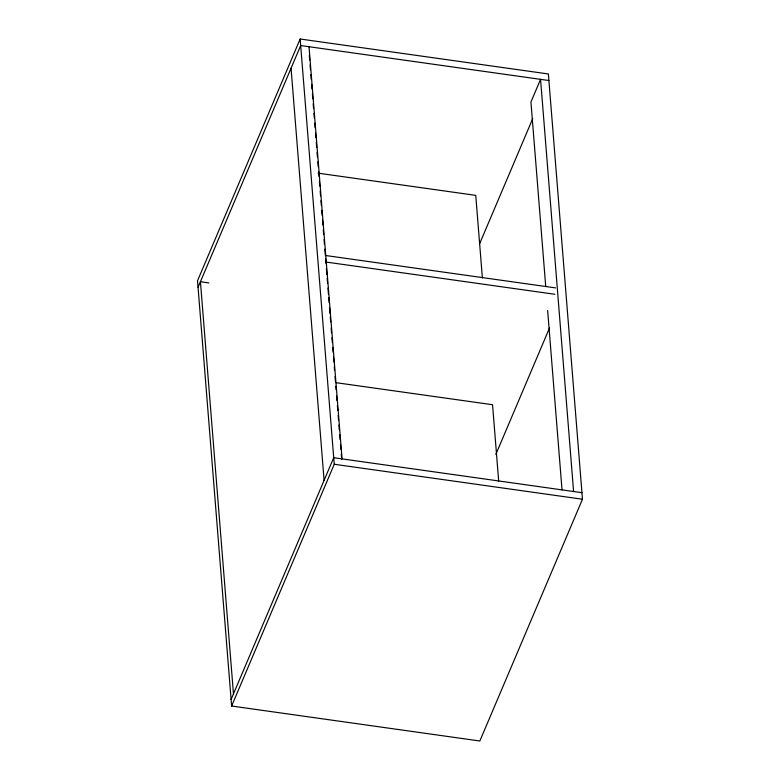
<?xml version="1.0" encoding="UTF-8"?>
<svg xmlns="http://www.w3.org/2000/svg" width="780" height="780" viewBox="0 0 780 780"><rect width="100%" height="100%" fill="white"/><g stroke="black" fill="none" stroke-linecap="round" stroke-linejoin="round"><path stroke-width="1.17" d="M300.154 39L197.525 280.761L231.621 706.027L479.846 741L582.475 499.239L548.379 73.973L300.154 39L334.24 464.266L231.621 706.027M198.052 287.313L300.68 45.552L548.905 80.525M231.095 699.475L333.713 457.714L581.948 492.687M479.544 243.945L532.75 118.579M495.846 454.418L549.539 327.931M318.045 173.15L475.761 195.37L482.381 277.943M325.689 255.518L555.565 287.898M326.215 262.07L554.892 294.284M208.864 282.916L200.431 281.726L233.464 693.878M336.034 382.678L492.55 404.723L498.683 481.231M334.24 464.266L582.475 499.239M573.592 491.507L540.559 79.355L530.936 102.014L545.707 286.27M547.648 310.518L562.029 489.928M309.026 46.732L342.059 458.884M309.29 55.195L309.68 60.04M310.069 64.896L310.459 69.742M310.84 74.597L311.23 79.443M311.62 84.298L312.01 89.144M312.4 93.99L312.79 98.845M313.18 103.691L313.57 108.547M313.95 113.392L314.34 118.248M314.73 123.094L315.12 127.949M315.51 132.795L315.9 137.65M316.29 142.496L316.68 147.342M317.06 152.197L317.45 157.043M317.84 161.899L318.23 166.745M318.62 171.6L319.01 176.446M319.4 181.301L319.79 186.147M320.171 191.002L320.56 195.848M320.95 200.694L321.34 205.549M321.731 210.395L322.12 215.251M322.51 220.096L322.901 224.952M323.281 229.798L323.671 234.653M324.061 239.499L324.451 244.355M324.841 249.2L325.328 255.265M325.621 258.901L326.011 263.747M326.391 268.603L326.878 274.667M327.171 278.304L327.561 283.15M327.951 288.005L328.439 294.06M328.731 297.706L329.121 302.552M329.511 307.398L329.989 313.462M330.281 317.099L330.671 321.955M331.159 328.019L331.549 332.865M331.939 337.721L332.329 342.566M332.709 347.412L333.099 352.267M333.489 357.113L333.879 361.969M334.269 366.815L334.561 370.451M335.049 376.516L335.439 381.371M335.819 386.217L336.112 389.854M336.599 395.918L336.989 400.764M337.379 405.619L337.769 410.465M338.159 415.321L338.549 420.166M338.93 425.022L339.319 429.868M339.709 434.723L340.099 439.569M340.49 444.424L340.88 449.27M341.269 454.116L341.659 458.971M291.057 68.221L324.09 480.373"/></g></svg>
